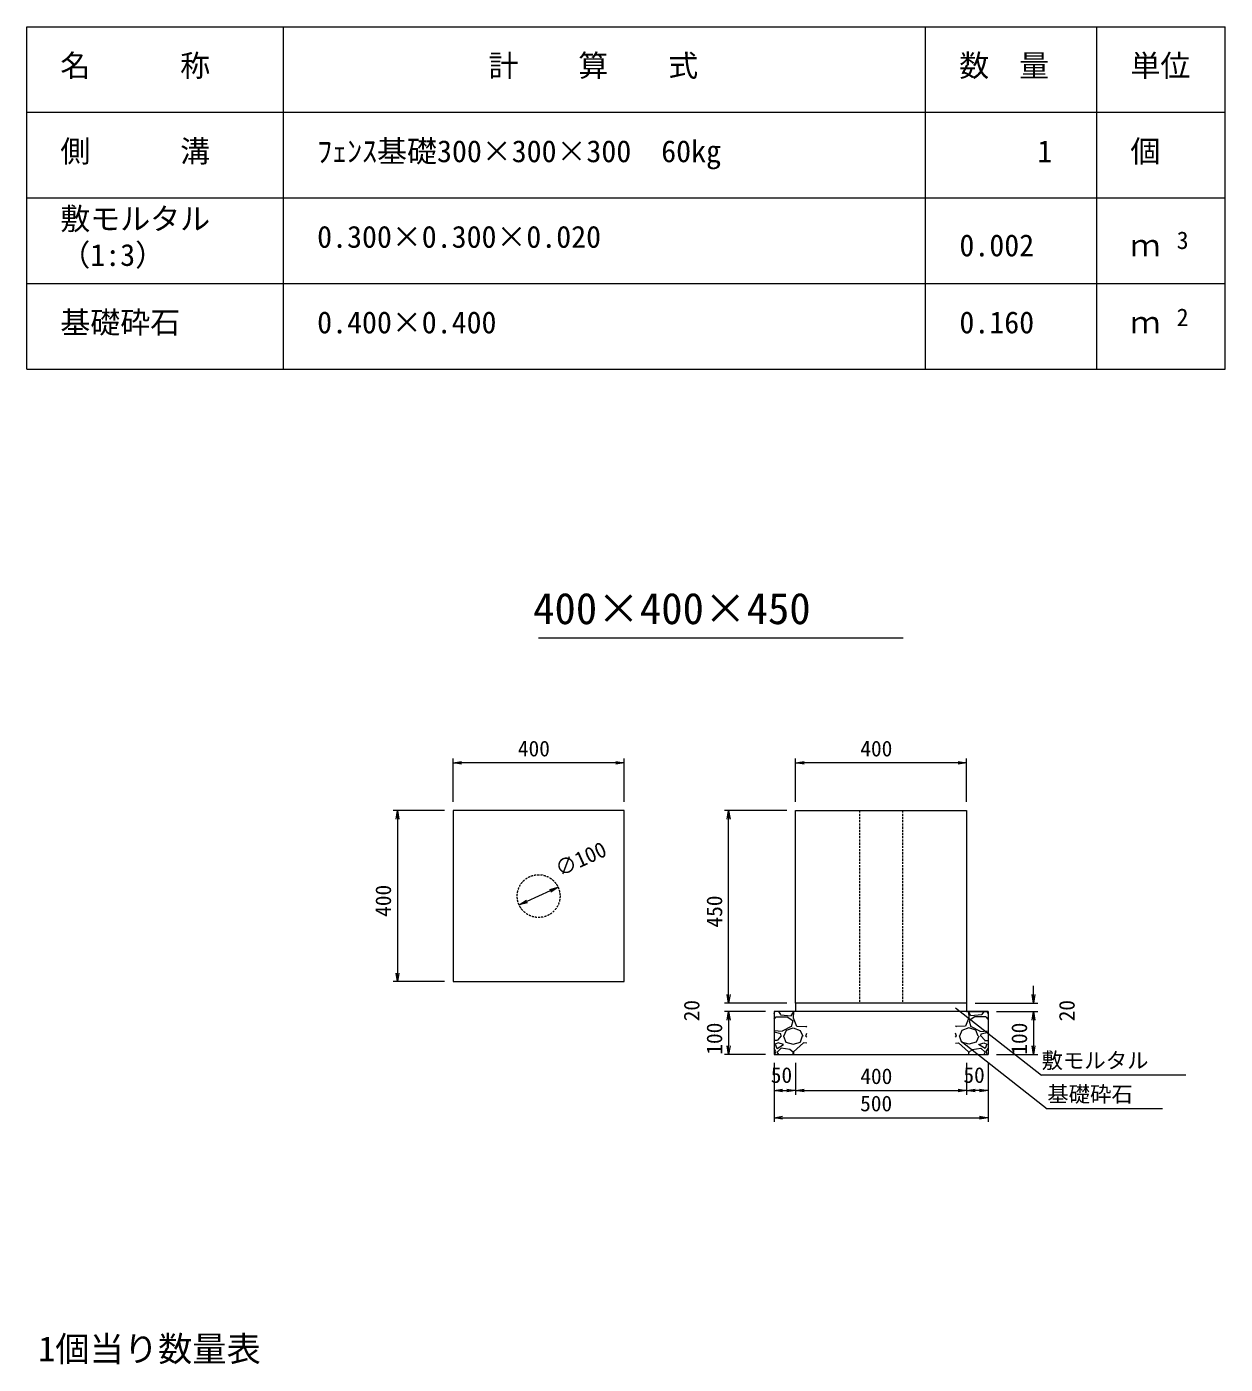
# Model space of a CAD drawing. Units: millimetres, scale not verified. Extents: x 4 to 84104, y 1 to 59401.
# Drawn here: x 43074 to 57074, y 30854 to 46483 of the extents above; entities that cross this region are included whole.
import ezdxf
from ezdxf.enums import TextEntityAlignment as Align

# ---------------------------------------------------------------- set-up
doc = ezdxf.new("R2010")
doc.units = ezdxf.units.MM
doc.header["$LTSCALE"] = 100
doc.linetypes.add('USER1', pattern=[0.375, 0.25, -0.125])
for name, color, linetype, lineweight in [('D-MTR-FRAM（材料表図枠）', 2, 'Continuous', 18), ('D-STR-DIM（寸法）', 7, 'Continuous', 18), ('D-STR-HTXT（旗揚げ）', 7, 'Continuous', 18), ('D-STR-STR1（構造物）', 7, 'USER1', 18), ('D-STR-STRn（構造物）', 7, 'Continuous', 18), ('D-STR（構造物外形線）', 1, 'Continuous', 18), ('D-TTL-TXT（文字）', 7, 'Continuous', 18)]:
    doc.layers.add(name, color=color, linetype=linetype, lineweight=lineweight)
for name, color, linetype in [('D-MTR-TXT(文字列）', 7, 'Continuous'), ('D-MTR（材料表タイトル）', 7, 'Continuous'), ('D-STR-TXT（文字）', 7, 'Continuous')]:
    doc.layers.add(name, color=color, linetype=linetype)
doc.styles.add('ＭＳ ゴシック', font='')
doc.styles.get('ＭＳ ゴシック').set_extended_font_data('MS Gothic')

msp = doc.modelspace()

# ---------------------------------------------------------------- linework, layer by layer
at = {"layer": 'D-MTR-FRAM（材料表図枠）'}
for p, q in [((43074.3, 46482.9), (57074.3, 46482.9)), ((43074.3, 42482.9), (43074.3, 46482.9)), ((46074.3, 42482.9), (46074.3, 46482.9)), ((53574.3, 42482.9), (53574.3, 46482.9)), ((55574.3, 43282.9), (55574.3, 46482.9)), ((55574.3, 42482.9), (55574.3, 46482.9)), ((57074.3, 42482.9), (57074.3, 46482.9)), ((43074.3, 45482.9), (57074.3, 45482.9)), ((43074.3, 44482.9), (57074.3, 44482.9)), ((43074.3, 43482.9), (57074.3, 43482.9)), ((43074.3, 42482.9), (57074.3, 42482.9))]:
    msp.add_line(p, q, dxfattribs=at)
at = {"layer": 'D-STR-DIM（寸法）'}
for p, q in [((48053.7, 37424.3), (48053.7, 37931.6)), ((48053.7, 37881.6), (48153.7, 37898.3)), ((48153.7, 37865), (48053.7, 37881.6)), ((48053.7, 37881.6), (48153.7, 37881.6)), ((49953.7, 37881.6), (48153.7, 37881.6)), ((49953.7, 37898.3), (50053.7, 37881.6)), ((50053.7, 37881.6), (49953.7, 37865)), ((50053.7, 37881.6), (49953.7, 37881.6)), ((50053.7, 37424.3), (50053.7, 37931.6)), ((52053.7, 37424.3), (52053.7, 37931.6)), ((52053.7, 37881.6), (52153.7, 37898.3)), ((52153.7, 37865), (52053.7, 37881.6)), ((52053.7, 37881.6), (52153.7, 37881.6)), ((53953.7, 37881.6), (52153.7, 37881.6)), ((53953.7, 37898.3), (54053.7, 37881.6)), ((54053.7, 37881.6), (53953.7, 37865)), ((54053.7, 37881.6), (53953.7, 37881.6)), ((54053.7, 37424.3), (54053.7, 37931.6)), ((47953.7, 37324.3), (47354.9, 37324.3)), ((47388.2, 37224.3), (47404.9, 37324.3)), ((47404.9, 37324.3), (47421.5, 37224.3)), ((47404.9, 37324.3), (47404.9, 37224.3)), ((47404.9, 37224.3), (47404.9, 35424.3)), ((51953.7, 37324.3), (51223.1, 37324.3)), ((51256.5, 37224.3), (51273.1, 37324.3)), ((51273.1, 37324.3), (51289.8, 37224.3)), ((51273.1, 37324.3), (51273.1, 37224.3)), ((51273.1, 35174.3), (51273.1, 37224.3)), ((49183.5, 36401.4), (49281.4, 36427.5)), ((49281.4, 36427.5), (49190.3, 36386.2)), ((49281.4, 36427.5), (49197.2, 36371.1)), ((48826, 36221.1), (48910.2, 36277.6)), ((48826, 36221.1), (48917.1, 36262.4)), ((49190.3, 36386.2), (48917.1, 36262.4)), ((48924, 36247.2), (48826, 36221.1)), ((47953.7, 35324.3), (47354.9, 35324.3)), ((47404.9, 35324.3), (47388.2, 35424.3)), ((47421.5, 35424.3), (47404.9, 35324.3)), ((47404.9, 35324.3), (47404.9, 35424.3)), ((51273.1, 35074.3), (51256.5, 35174.3)), ((51273.1, 35074.3), (51256.5, 35174.3)), ((51273.1, 35174.3), (51273.1, 35274.3)), ((51289.8, 35174.3), (51273.1, 35074.3)), ((51273.1, 35074.3), (51273.1, 35174.3)), ((51289.8, 35174.3), (51273.1, 35074.3)), ((51273.1, 35074.3), (51273.1, 35174.3)), ((54834.3, 35074.3), (54817.6, 35174.3)), ((54834.3, 35174.3), (54834.3, 35274.3)), ((54851, 35174.3), (54834.3, 35074.3)), ((54834.3, 35074.3), (54834.3, 35174.3)), ((51953.7, 35074.3), (51223.1, 35074.3)), ((51953.7, 35074.3), (51223.1, 35074.3)), ((54153.7, 35074.3), (54884.3, 35074.3)), ((51703.7, 34974.3), (51223.1, 34974.3)), ((51703.7, 34974.3), (51223.1, 34974.3)), ((51256.5, 34874.3), (51273.1, 34974.3)), ((51256.5, 34874.3), (51273.1, 34974.3)), ((51273.1, 34974.3), (51289.8, 34874.3)), ((51273.1, 34974.3), (51273.1, 34874.3)), ((51273.1, 34974.3), (51289.8, 34874.3)), ((51273.1, 34974.3), (51273.1, 34874.3)), ((51273.1, 34874.3), (51273.1, 34574.3)), ((51273.1, 34874.3), (51273.1, 34774.3)), ((54403.7, 34974.3), (54884.3, 34974.3)), ((54403.7, 34974.3), (54884.3, 34974.3)), ((54817.6, 34874.3), (54834.3, 34974.3)), ((54817.6, 34874.3), (54834.3, 34974.3)), ((54834.3, 34974.3), (54851, 34874.3)), ((54834.3, 34974.3), (54834.3, 34874.3)), ((54834.3, 34974.3), (54851, 34874.3)), ((54834.3, 34974.3), (54834.3, 34874.3)), ((54834.3, 34874.3), (54834.3, 34574.3)), ((54834.3, 34874.3), (54834.3, 34774.3)), ((51273.1, 34474.3), (51256.5, 34574.3)), ((51289.8, 34574.3), (51273.1, 34474.3)), ((51273.1, 34474.3), (51273.1, 34574.3)), ((54834.3, 34474.3), (54817.6, 34574.3)), ((54851, 34574.3), (54834.3, 34474.3)), ((54834.3, 34474.3), (54834.3, 34574.3)), ((51703.7, 34474.3), (51223.1, 34474.3)), ((54403.7, 34474.3), (54884.3, 34474.3)), ((51803.7, 34374.3), (51803.7, 34003)), ((51803.7, 34374.3), (51803.7, 33684.4)), ((52053.7, 34374.3), (52053.7, 34003)), ((52053.7, 34374.3), (52053.7, 34003)), ((54053.7, 34374.3), (54053.7, 34003)), ((54053.7, 34374.3), (54053.7, 34003)), ((54303.7, 34374.3), (54303.7, 34003)), ((54303.7, 34374.3), (54303.7, 33684.4)), ((51803.7, 34053), (51903.7, 34069.7)), ((51903.7, 34036.3), (51803.7, 34053)), ((51803.7, 34053), (51903.7, 34053)), ((51903.7, 34053), (51953.7, 34053)), ((51953.7, 34069.7), (52053.7, 34053)), ((52053.7, 34053), (51953.7, 34036.3)), ((52053.7, 34053), (51953.7, 34053)), ((52053.7, 34053), (52153.7, 34069.7)), ((52153.7, 34036.3), (52053.7, 34053)), ((52053.7, 34053), (52153.7, 34053)), ((52153.7, 34053), (53953.7, 34053)), ((53953.7, 34069.7), (54053.7, 34053)), ((54053.7, 34053), (53953.7, 34036.3)), ((54053.7, 34053), (53953.7, 34053)), ((54053.7, 34053), (54153.7, 34069.7)), ((54153.7, 34036.3), (54053.7, 34053)), ((54053.7, 34053), (54153.7, 34053)), ((54203.7, 34053), (54153.7, 34053)), ((54203.7, 34069.7), (54303.7, 34053)), ((54303.7, 34053), (54203.7, 34036.3)), ((54303.7, 34053), (54203.7, 34053)), ((51803.7, 33734.4), (51903.7, 33751.1)), ((51903.7, 33717.7), (51803.7, 33734.4)), ((51803.7, 33734.4), (51903.7, 33734.4)), ((51903.7, 33734.4), (54203.7, 33734.4)), ((54203.7, 33751.1), (54303.7, 33734.4)), ((54303.7, 33734.4), (54203.7, 33717.7)), ((54303.7, 33734.4), (54203.7, 33734.4))]:
    msp.add_line(p, q, dxfattribs=at)
at = {"layer": 'D-STR-HTXT（旗揚げ）'}
for p, q in [((53925.2, 35020.4), (54927.9, 34231.3)), ((53990.7, 34628), (54993.3, 33838.8)), ((56613.5, 34231.3), (54927.9, 34231.3)), ((56342.4, 33837.5), (54995, 33837.5))]:
    msp.add_line(p, q, dxfattribs=at)
at = {"layer": 'D-STR-STR1（構造物）'}
for p, q in [((52803.7, 37324.3), (52803.7, 35074.3)), ((53303.7, 37324.3), (53303.7, 35074.3))]:
    msp.add_line(p, q, dxfattribs=at)
msp.add_circle((49053.7, 36324.3), 250, dxfattribs=at)
at = {"layer": 'D-STR-STRn（構造物）'}
for p, q in [((52053.7, 35074.3), (52053.7, 34974.3)), ((54053.7, 35074.3), (54053.7, 34974.3)), ((52053.7, 34974.3), (51803.7, 34974.3)), ((51803.7, 34974.3), (51803.7, 34474.3)), ((51803.7, 34946.8), (51812.5, 34974.3)), ((51803.7, 34887.8), (51827.8, 34914.5)), ((51828.3, 34913.6), (51958.3, 34913.6)), ((51854.5, 34974.3), (51878.1, 34938.9)), ((51878.3, 34938.5), (52003.3, 34923.5)), ((51958.1, 34914.5), (52023.1, 34869.5)), ((52023.9, 34868.4), (52003.9, 34798.4)), ((52004.5, 34924), (52029.5, 34969)), ((52027, 34900.7), (52067, 34805.7)), ((52031.2, 34974.3), (52027.6, 34899.3)), ((52028.3, 34968.6), (52028.3, 34974.3)), ((54303.7, 34974.3), (52053.7, 34974.3)), ((54080.5, 34900.7), (54040.5, 34805.7)), ((54053.7, 34974.3), (54303.7, 34974.3)), ((54076.2, 34974.3), (54079.8, 34899.3)), ((54103, 34924), (54078, 34969)), ((54079.2, 34968.6), (54079.2, 34974.3)), ((54083.5, 34868.4), (54103.5, 34798.4)), ((54149.4, 34914.5), (54084.4, 34869.5)), ((54229.2, 34938.5), (54104.2, 34923.5)), ((54279.2, 34913.6), (54149.2, 34913.6)), ((54252.9, 34974.3), (54229.3, 34938.9)), ((54303.7, 34887.8), (54279.7, 34914.5)), ((54303.7, 34946.8), (54294.9, 34974.3)), ((54303.7, 34974.3), (54303.7, 34474.3)), ((51898.3, 34743.7), (51803.7, 34751.2)), ((51883.2, 34713.9), (51803.7, 34733.7)), ((51888.3, 34687.9), (51883.3, 34712.9)), ((52002.6, 34799.8), (51897.6, 34744.8)), ((51917.5, 34688.4), (51947.5, 34758.4)), ((51948.3, 34758.5), (52028.3, 34783.5)), ((52028.3, 34783.7), (52108.3, 34753.7)), ((52068.3, 34803.7), (52173.3, 34798.7)), ((52108.3, 34753.3), (52138.3, 34688.3)), ((52173.1, 34689), (52185.5, 34722.1)), ((52173.6, 34796.1), (52185.5, 34805.3)), ((53933.9, 34796.1), (53921.9, 34805.3)), ((53934.3, 34689), (53921.9, 34722.1)), ((54039.1, 34803.7), (53934.1, 34798.7)), ((53999.2, 34753.3), (53969.2, 34688.3)), ((54079.2, 34783.7), (53999.2, 34753.7)), ((54159.2, 34758.5), (54079.2, 34783.5)), ((54104.9, 34799.8), (54209.9, 34744.8)), ((54190, 34688.4), (54160, 34758.4)), ((54209.1, 34743.7), (54303.7, 34751.2)), ((54219.2, 34687.9), (54224.2, 34712.9)), ((54224.2, 34713.9), (54303.7, 34733.7)), ((51843.5, 34638.3), (51803.7, 34634.9)), ((51825, 34509.1), (51803.7, 34544)), ((51817.9, 34593.6), (51837.9, 34543.6)), ((51853.4, 34609.1), (51818.4, 34594.1)), ((51888.2, 34548.5), (51838.2, 34498.5)), ((51838.7, 34543.7), (51913.7, 34588.7)), ((51887.8, 34689.5), (51842.8, 34639.5)), ((51913.4, 34588.8), (51853.4, 34608.8)), ((51988.3, 34533.5), (51888.3, 34548.5)), ((51912.5, 34688.9), (51942.5, 34618.9)), ((51943.2, 34618.6), (52028.2, 34593.6)), ((52028, 34593.8), (52113, 34618.8)), ((52147.8, 34608.5), (52032.8, 34503.5)), ((52112.7, 34619.6), (52137.7, 34689.6)), ((52185.5, 34605.7), (52148.3, 34608.8)), ((52185.5, 34676.8), (52173, 34690.5)), ((53921.9, 34676.8), (53934.5, 34690.5)), ((53921.9, 34605.7), (53959.1, 34608.8)), ((53959.7, 34608.5), (54074.7, 34503.5)), ((53994.8, 34619.6), (53969.8, 34689.6)), ((54079.4, 34593.8), (53994.4, 34618.8)), ((54164.3, 34618.6), (54079.3, 34593.6)), ((54119.1, 34533.5), (54219.1, 34548.5)), ((54194.9, 34688.9), (54164.9, 34618.9)), ((54268.7, 34543.7), (54193.7, 34588.7)), ((54194, 34588.8), (54254, 34608.8)), ((54219.2, 34548.5), (54269.2, 34498.5)), ((54219.7, 34689.5), (54264.7, 34639.5)), ((54254, 34609.1), (54289, 34594.1)), ((54264, 34638.3), (54303.7, 34634.9)), ((54289.5, 34593.6), (54269.5, 34543.6)), ((54282.4, 34509.1), (54303.7, 34544)), ((51803.7, 34474.3), (54303.7, 34474.3)), ((51812.5, 34474.3), (51823.3, 34507.9)), ((51838.1, 34498.9), (51854.5, 34474.3)), ((52029.4, 34497.6), (51989.4, 34532.6)), ((52028.3, 34474.3), (52028.3, 34498.6)), ((52032.6, 34504.3), (52031.2, 34474.3)), ((54074.8, 34504.3), (54076.2, 34474.3)), ((54078, 34497.6), (54118, 34532.6)), ((54079.2, 34474.3), (54079.2, 34498.6)), ((54269.3, 34498.9), (54252.9, 34474.3)), ((54294.9, 34474.3), (54284.2, 34507.9))]:
    msp.add_line(p, q, dxfattribs=at)
at = {"layer": 'D-STR（構造物外形線）'}
for p, q in [((48053.7, 37324.3), (48053.7, 35324.3)), ((50053.7, 37324.3), (48053.7, 37324.3)), ((50053.7, 35324.3), (50053.7, 37324.3)), ((52053.7, 37324.3), (54053.7, 37324.3)), ((52053.7, 35074.3), (52053.7, 37324.3)), ((54053.7, 37324.3), (54053.7, 35074.3)), ((48053.7, 35324.3), (50053.7, 35324.3)), ((54053.7, 35074.3), (52053.7, 35074.3))]:
    msp.add_line(p, q, dxfattribs=at)
at = {"layer": 'D-TTL-TXT（文字）'}
msp.add_line((49053.7, 39342), (53311.1, 39342), dxfattribs=at)

# ---------------------------------------------------------------- texts
at = {"layer": 'D-MTR-TXT(文字列）', "style": 'ＭＳ ゴシック'}
for s, height, p in [('名\u3000\u3000\u3000称', 256.6, (43466.5, 45823.2)), ('計\u3000\u3000算\u3000\u3000式', 256.6, (48467.3, 45823.2)), ('数\u3000量', 256.6, (53966.5, 45823.2)), ('単位', 256.6, (55966.5, 45823.2)), ('側\u3000\u3000\u3000溝', 256.6, (43466.5, 44823.2)), ('ﾌｪﾝｽ基礎300×300×300\u300060kg', 256.6, (46466.5, 44823.2)), ('個', 256.6, (55966.5, 44823.2)), ('1', 256.6, (54878.9, 44823.2)), ('敷モルタル', 256.6, (43466.5, 44033.3)), ('0.300×0.300×0.020', 256.6, (46466.5, 43823.2)), ('3', 205.3, (56506.7, 43823.7)), ('（1:3）', 256.6, (43466.5, 43611)), ('0.002', 256.6, (53969.2, 43723.2)), ('ｍ', 256.6, (55966.5, 43723.2)), ('基礎砕石', 256.6, (43466.5, 42823.2)), ('0.400×0.400', 256.6, (46466.5, 42823.2)), ('0.160', 256.6, (53969.2, 42823.2)), ('2', 205.3, (56506.7, 42923.7)), ('ｍ', 256.6, (55966.5, 42823.2))]:
    msp.add_text(s, height=height, dxfattribs=at).set_placement(p, align=Align.BOTTOM_LEFT)
at = {"layer": 'D-MTR（材料表タイトル）', "style": 'ＭＳ ゴシック'}
msp.add_text('1個当り数量表', height=293.3, dxfattribs=at).set_placement((43208.5, 30798.8), align=Align.BOTTOM_LEFT)
at = {"layer": 'D-STR-DIM（寸法）', "style": 'ＭＳ ゴシック'}
for s, p in [('400', (48811.3, 37901.6)), ('400', (52811.3, 37901.6)), ('50', (51765.7, 34086.3)), ('400', (52811.3, 34073)), ('50', (54015.7, 34086.3)), ('500', (52809.4, 33754.4))]:
    msp.add_text(s, height=183.3, dxfattribs=at).set_placement(p, align=Align.BOTTOM_LEFT)
for s, rotation, p in [('∅100', 24.382, (49322.7, 36496.3)), ('400', 90, (47384.9, 36081.9)), ('450', 90, (51253.1, 35956.9)), ('20', 90, (50987.5, 34860.6)), ('20', 90, (55370, 34860.6)), ('100', 90, (51253.1, 34471.1)), ('100', 90, (54814.3, 34471.1))]:
    msp.add_text(s, height=183.3, rotation=rotation, dxfattribs=at).set_placement(p, align=Align.BOTTOM_LEFT)
at = {"layer": 'D-STR-TXT（文字）', "style": 'ＭＳ ゴシック'}
for s, p in [('敷モルタル', (54927.9, 34256.5)), ('基礎砕石', (54995, 33862.8))]:
    msp.add_text(s, height=183.3, dxfattribs=at).set_placement(p, align=Align.BOTTOM_LEFT)
at = {"layer": 'D-TTL-TXT（文字）', "style": 'ＭＳ ゴシック'}
msp.add_text('400×400×450', height=366.6, dxfattribs=at).set_placement((48989.4, 39392), align=Align.BOTTOM_LEFT)

doc.saveas('drawing.dxf')
